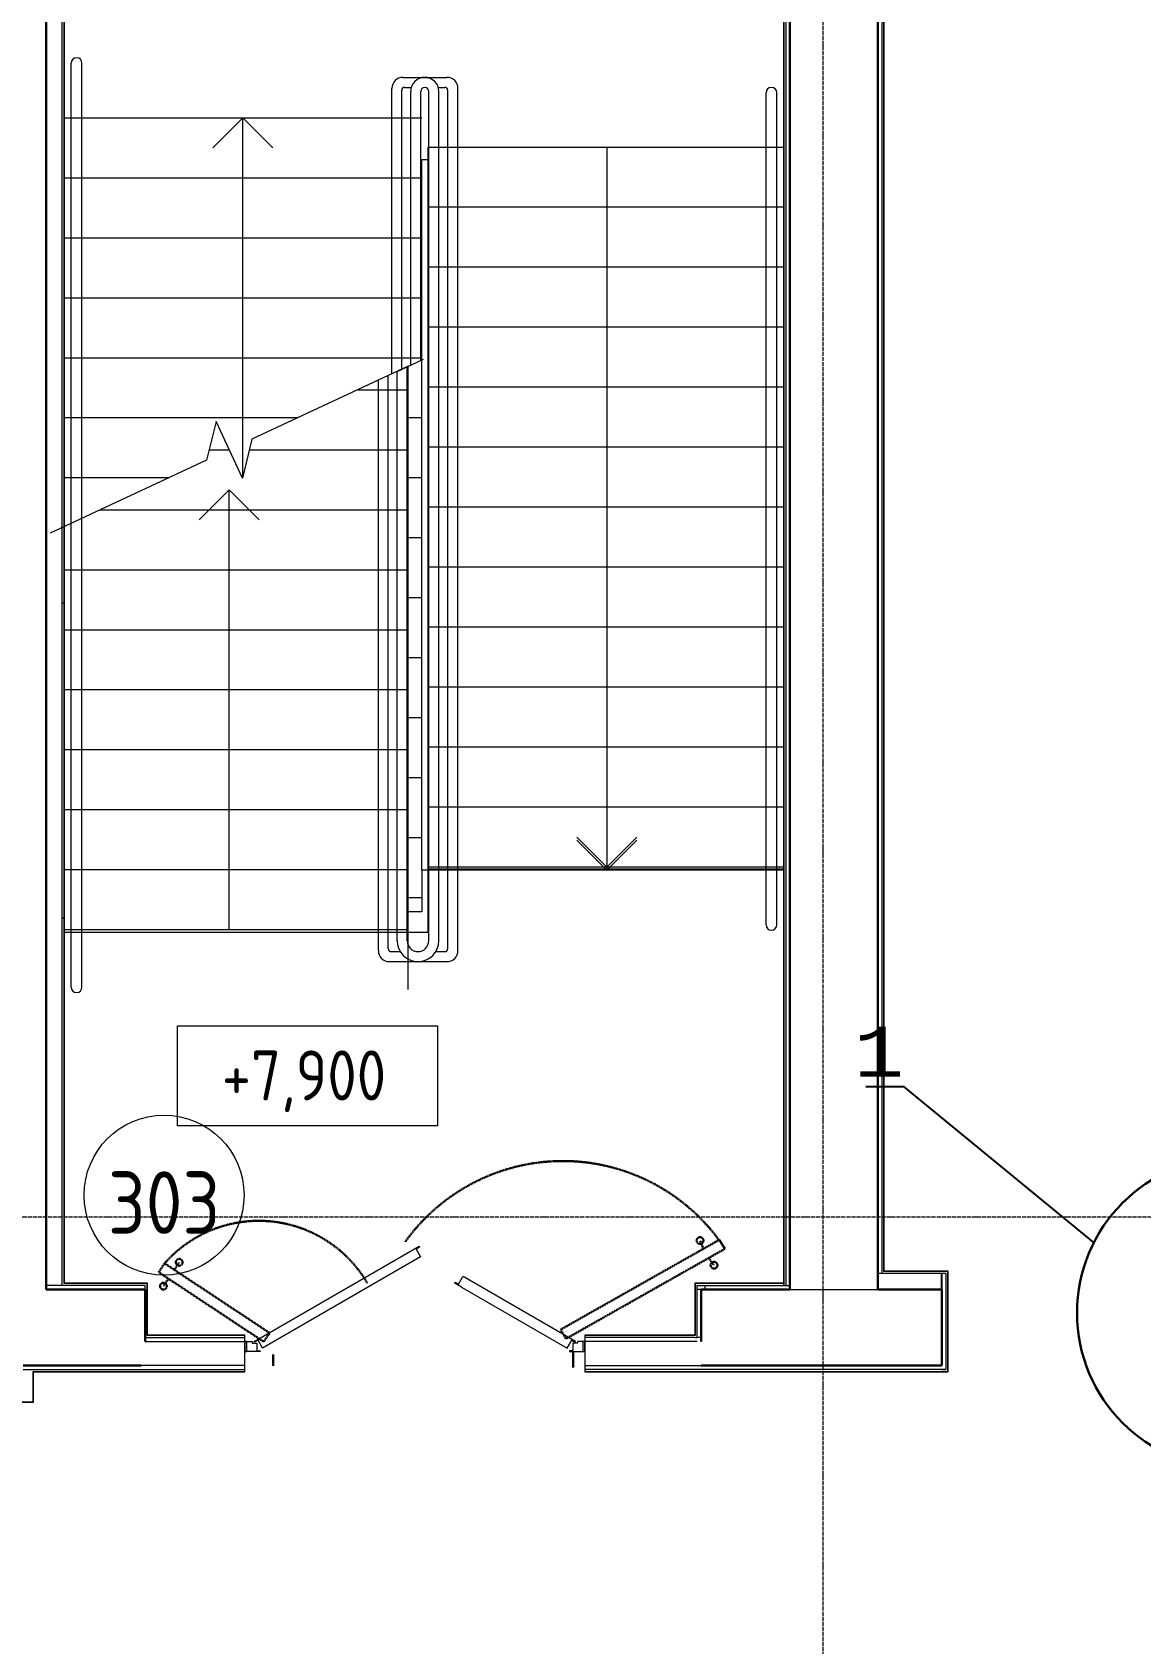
# Model space of a CAD drawing. Header units: millimetres. Extents: x -42533 to 645315, y 3457 to 82611.
# Drawn here: x 322441 to 327985, y 37286 to 45345 of the extents above; entities that cross this region are included whole.
import ezdxf
from ezdxf import colors
from ezdxf.entities.mleader import LeaderData, LeaderLine
from ezdxf.math import Vec2, Vec3

# ---------------------------------------------------------------- set-up
doc = ezdxf.new("R2010")
doc.units = ezdxf.units.MM
doc.linetypes.add('ADSK_Линия сетки', pattern=[25, 20, -2.5, 0, -2.5])
doc.linetypes.add('ADSK_Штриховая_ш3 п1_5', pattern=[4.5, 3, -1.5])
for name, color, linetype, lineweight in [('Аннотация', 7, 'Continuous', 18), ('Двери', 7, 'Continuous', 9), ('Лестницы', 7, 'Continuous', 9), ('Оси', 253, 'Continuous', 9), ('Отметки', 7, 'Continuous', 9), ('Перекрытие', 7, 'Continuous', 18), ('Стены несущие', 7, 'Continuous', 30), ('Стены отделка', 7, 'Continuous', 30), ('Стены перегородки', 7, 'Continuous', 30), ('Стены штриховка', 7, 'Continuous', 9), ('Стрелки вверх', 7, 'Continuous', 18), ('ШТРИХОВКА', 252, 'Continuous', 15)]:
    doc.layers.add(name, color=color, linetype=linetype, lineweight=lineweight)
doc.layers.add('Линии', color=7, linetype='Continuous', lineweight=9, true_color=0x00a600)
doc.layers.add('ЭОМ_Лотки рабочие', color=5, linetype='Continuous')
doc.styles.add('GOST Common', font='GOST_Common.ttf', dxfattribs={"width": 0.9, "height": 350})
doc.styles.add('GOST Common_1', font='GOST_Common.ttf', dxfattribs={"width": 0.9, "height": 250})
doc.styles.get("Standard").update_dxf_attribs({"font": 'arial.ttf'})

# ---------------------------------------------------------------- blocks, each defined once
blk = doc.blocks.new('План 3 этажа')
at = {"layer": 'Аннотация', "color": 8, "lineweight": 20}
for p, q in [((43129.012, 13559.881), (43129.012, 14059.881)), ((43129.012, 14059.881), (44429.012, 14059.881)), ((44429.012, 14059.881), (44429.012, 13559.881)), ((44429.012, 13559.881), (43129.012, 13559.881))]:
    blk.add_line(p, q, dxfattribs=at)
at = {"layer": 'Двери', "color": 8}
for p, q in [((43511.843, 12480.838), (44337.165, 12957.338)), ((44344.594, 12904.47), (43553.913, 12447.97)), ((44339.415, 12953.441), (44322.094, 12943.441)), ((44322.094, 12943.441), (44344.594, 12904.47)), ((44337.165, 12957.338), (44339.415, 12953.441)), ((44514.856, 12772.97), (44517.356, 12777.3)), ((44549.497, 12752.97), (44514.856, 12772.97)), ((44517.356, 12777.3), (44534.676, 12767.3)), ((44534.676, 12767.3), (44554.676, 12801.941)), ((44549.497, 12752.97), (45077.772, 12447.97)), ((44556.926, 12805.838), (44554.676, 12801.941)), ((45119.843, 12480.838), (44556.926, 12805.838)), ((43465.843, 12430.838), (43465.843, 12480.838)), ((43465.843, 12480.838), (43502.014, 12480.838)), ((43475.843, 12480.838), (43465.843, 12480.838)), ((43465.843, 12480.838), (43465.843, 12430.838)), ((43542.014, 12430.838), (43465.843, 12430.838)), ((43465.843, 12430.838), (43475.843, 12430.838)), ((43475.843, 12430.838), (43475.843, 12480.838)), ((43502.014, 12480.838), (43502.014, 12475.389)), ((43504.537, 12472.866), (43525.843, 12472.866)), ((43514.093, 12476.941), (43511.843, 12480.838)), ((43531.413, 12486.941), (43514.093, 12476.941)), ((43525.843, 12472.866), (43525.843, 12437.339)), ((43528.344, 12434.838), (43542.014, 12434.838)), ((43553.913, 12447.97), (43531.413, 12486.941)), ((43542.014, 12434.838), (43542.014, 12430.838)), ((45077.772, 12447.97), (45100.272, 12486.941)), ((45089.672, 12434.838), (45089.672, 12430.838)), ((45103.342, 12434.838), (45089.672, 12434.838)), ((45089.672, 12430.838), (45165.843, 12430.838)), ((45100.272, 12486.941), (45117.593, 12476.941)), ((45105.843, 12472.866), (45105.843, 12437.339)), ((45127.149, 12472.866), (45105.843, 12472.866)), ((45117.593, 12476.941), (45119.843, 12480.838)), ((45129.672, 12480.838), (45129.672, 12475.389)), ((45165.843, 12480.838), (45129.672, 12480.838)), ((45165.843, 12480.838), (45155.843, 12480.838)), ((45155.843, 12480.838), (45155.843, 12430.838)), ((45155.843, 12430.838), (45165.843, 12430.838)), ((45165.843, 12430.838), (45165.843, 12480.838)), ((45165.843, 12430.838), (45165.843, 12480.838))]:
    blk.add_line(p, q, dxfattribs=at)
for centre, radius, start, end in [((43504.537, 12475.389), 2.523, 180, 270), ((43528.344, 12437.339), 2.501, 180, 270), ((45103.342, 12437.339), 2.501, 270, 0), ((45127.149, 12475.389), 2.523, 270, 0)]:
    blk.add_arc(centre, radius, start, end, dxfattribs=at)
at = {"layer": 'Лестницы', "color": 8}
for p, q in [((42564.343, 18601.221), (44349.919, 18601.221)), ((42564.343, 18601.221), (44349.919, 18601.221)), ((44349.919, 18393.163), (44380.531, 18393.163)), ((44349.919, 18301.221), (44349.919, 18393.163)), ((46157.94, 18453.163), (44380.531, 18453.163)), ((44380.531, 18453.163), (44380.531, 18153.163)), ((46157.94, 18453.163), (44380.531, 18453.163)), ((42564.343, 18301.221), (44349.919, 18301.221)), ((42564.343, 18301.221), (44349.919, 18301.221)), ((44349.919, 18001.221), (44349.919, 18301.221)), ((44380.531, 18153.163), (44380.531, 17853.163)), ((46157.94, 18153.163), (44380.531, 18153.163)), ((46157.94, 18153.163), (44380.531, 18153.163)), ((42564.343, 18001.221), (44349.919, 18001.221)), ((42564.343, 18001.221), (44349.919, 18001.221)), ((44349.919, 17701.221), (44349.919, 18001.221)), ((44380.531, 17853.163), (44380.531, 17553.163)), ((46157.94, 17853.163), (44380.531, 17853.163)), ((46157.94, 17853.163), (44380.531, 17853.163)), ((42564.343, 17701.221), (44349.919, 17701.221)), ((42564.343, 17701.221), (44349.919, 17701.221)), ((44349.919, 17401.221), (44349.919, 17701.221)), ((44380.531, 17553.163), (44380.531, 17253.163)), ((46157.94, 17553.163), (44380.531, 17553.163)), ((46157.94, 17553.163), (44380.531, 17553.163)), ((42564.343, 17401.221), (44349.919, 17401.221)), ((42564.343, 17401.221), (44349.919, 17401.221)), ((44282.343, 17358.222), (43500.631, 16993.704)), ((44282.343, 17240.877), (44282.343, 17358.222)), ((44349.919, 17101.221), (44349.919, 17401.221)), ((44380.531, 17253.163), (44380.531, 16953.163)), ((46157.94, 17253.163), (44380.531, 17253.163)), ((46157.94, 17253.163), (44380.531, 17253.163)), ((44030.695, 17240.877), (44282.343, 17240.877)), ((44030.695, 17240.877), (44282.343, 17240.877)), ((44282.343, 16940.877), (44282.343, 17240.877)), ((42564.343, 17101.221), (43731.201, 17101.221)), ((42564.343, 17101.221), (43731.201, 17101.221)), ((44282.343, 17101.221), (44349.919, 17101.221)), ((44282.343, 17101.221), (44349.919, 17101.221)), ((44349.919, 16801.221), (44349.919, 17101.221)), ((43321.309, 17082.488), (43274.054, 16888.05)), ((43453.377, 16799.266), (43321.309, 17082.488)), ((43286.893, 16940.877), (43387.343, 16940.877)), ((43286.893, 16940.877), (43387.343, 16940.877)), ((43500.631, 16993.704), (43453.377, 16799.266)), ((43487.792, 16940.877), (44282.343, 16940.877)), ((43487.792, 16940.877), (44282.343, 16940.877)), ((44282.343, 16640.877), (44282.343, 16940.877)), ((44380.531, 16953.163), (44380.531, 16653.163)), ((46157.94, 16953.163), (44380.531, 16953.163)), ((46157.94, 16953.163), (44380.531, 16953.163)), ((43274.054, 16888.05), (42492.343, 16523.532)), ((42564.343, 16801.221), (43087.849, 16801.221)), ((42564.343, 16801.221), (43087.849, 16801.221)), ((43452.466, 16801.221), (43453.852, 16801.221)), ((43452.466, 16801.221), (43453.852, 16801.221)), ((44282.343, 16801.221), (44349.919, 16801.221)), ((44282.343, 16801.221), (44349.919, 16801.221)), ((44349.919, 16501.221), (44349.919, 16801.221)), ((42743.991, 16640.877), (44282.343, 16640.877)), ((42743.991, 16640.877), (44282.343, 16640.877)), ((44282.343, 16340.877), (44282.343, 16640.877)), ((44380.531, 16653.163), (44380.531, 16353.163)), ((46157.94, 16653.163), (44380.531, 16653.163)), ((46157.94, 16653.163), (44380.531, 16653.163)), ((44282.343, 16501.221), (44349.919, 16501.221)), ((44282.343, 16501.221), (44349.919, 16501.221)), ((44349.919, 16201.221), (44349.919, 16501.221)), ((42564.26, 16340.877), (44282.343, 16340.877)), ((42564.26, 16340.877), (44282.343, 16340.877)), ((44282.343, 16040.877), (44282.343, 16340.877)), ((44380.531, 16353.163), (44380.531, 16053.163)), ((46157.94, 16353.163), (44380.531, 16353.163)), ((46157.94, 16353.163), (44380.531, 16353.163)), ((44282.343, 16201.221), (44349.919, 16201.221)), ((44282.343, 16201.221), (44349.919, 16201.221)), ((44349.919, 15901.221), (44349.919, 16201.221)), ((42564.343, 16040.877), (44282.343, 16040.877)), ((42564.343, 16040.877), (44282.343, 16040.877)), ((44282.343, 15740.877), (44282.343, 16040.877)), ((44380.531, 16053.163), (44380.531, 15753.163)), ((46157.94, 16053.163), (44380.531, 16053.163)), ((46157.94, 16053.163), (44380.531, 16053.163)), ((44282.343, 15901.221), (44349.919, 15901.221)), ((44282.343, 15901.221), (44349.919, 15901.221)), ((44349.919, 15601.221), (44349.919, 15901.221)), ((42564.343, 15740.877), (44282.343, 15740.877)), ((42564.343, 15740.877), (44282.343, 15740.877)), ((44282.343, 15440.877), (44282.343, 15740.877)), ((44380.531, 15753.163), (44380.531, 15453.163)), ((46157.94, 15753.163), (44380.531, 15753.163)), ((46157.94, 15753.163), (44380.531, 15753.163)), ((44282.343, 15601.221), (44349.919, 15601.221)), ((44282.343, 15601.221), (44349.919, 15601.221)), ((44349.919, 15301.221), (44349.919, 15601.221)), ((42564.343, 15440.877), (44282.343, 15440.877)), ((42564.343, 15440.877), (44282.343, 15440.877)), ((44282.343, 15140.877), (44282.343, 15440.877)), ((44380.531, 15453.163), (44380.531, 15153.163)), ((46157.94, 15453.163), (44380.531, 15453.163)), ((46157.94, 15453.163), (44380.531, 15453.163)), ((44282.343, 15301.221), (44349.919, 15301.221)), ((44282.343, 15301.221), (44349.919, 15301.221)), ((44349.919, 15001.221), (44349.919, 15301.221)), ((44380.531, 15153.163), (44380.531, 14853.163)), ((46157.94, 15153.163), (44380.531, 15153.163)), ((46157.94, 15153.163), (44380.531, 15153.163)), ((42564.343, 15140.877), (44282.343, 15140.877)), ((42564.343, 15140.877), (44282.343, 15140.877)), ((44282.343, 14840.877), (44282.343, 15140.877)), ((44282.343, 15001.221), (44349.919, 15001.221)), ((44282.343, 15001.221), (44349.919, 15001.221)), ((44349.919, 14838.163), (44349.919, 15001.221)), ((42564.343, 14840.877), (44282.343, 14840.877)), ((42564.343, 14840.877), (44282.343, 14840.877)), ((44282.343, 14540.877), (44282.343, 14840.877)), ((44380.531, 14853.163), (44380.531, 14843.163)), ((46157.94, 14853.163), (44380.531, 14853.163)), ((46157.94, 14838.163), (44380.531, 14838.163)), ((44282.343, 14701.221), (44349.919, 14701.221)), ((44282.343, 14701.221), (44349.919, 14701.221)), ((42564.343, 14540.877), (44282.343, 14540.877)), ((42564.343, 14540.877), (44282.343, 14540.877)), ((44282.343, 14240.877), (44282.343, 14540.877))]:
    blk.add_line(p, q, dxfattribs=at)
at = {"layer": 'Линии', "color": 8}
for p, q in [((42597.343, 14252.672), (42597.343, 18874.426)), ((42650.932, 14252.672), (42650.932, 18874.426)), ((44255.932, 18803.161), (44475.932, 18803.161)), ((44200.932, 17320.505), (44200.932, 18748.161)), ((44249.919, 17343.09), (44249.919, 18738.161)), ((44264.919, 18753.161), (44297.915, 18753.161)), ((44432.535, 18753.161), (44465.531, 18753.161)), ((44480.531, 14445.877), (44480.531, 18738.161)), ((44530.932, 14435.877), (44530.932, 18748.161)), ((46071.941, 14564.958), (46071.941, 18726.369)), ((46125.531, 14564.958), (46125.531, 18726.369)), ((44227.343, 17332.562), (44358.757, 17393.842)), ((44133.356, 14435.877), (44133.356, 17288.394)), ((44182.343, 14445.877), (44182.343, 17311.497)), ((44197.343, 14430.877), (44242.502, 14430.877)), ((44420.372, 14430.877), (44465.531, 14430.877)), ((44188.356, 14380.877), (44475.932, 14380.877))]:
    blk.add_line(p, q, dxfattribs=at)
at = {"layer": 'Линии', "color": 8, "lineweight": 18}
for p, q in [((44294.919, 17364.074), (44294.919, 18732.855)), ((44344.919, 17387.389), (44344.919, 18732.855)), ((44385.531, 14484.971), (44385.531, 18732.855)), ((44435.531, 14484.971), (44435.531, 18732.855)), ((44227.343, 14484.971), (44227.343, 17332.562)), ((44277.343, 14484.971), (44277.343, 17354.971))]:
    blk.add_line(p, q, dxfattribs=at)
at = {"layer": 'Линии', "color": 8, "linetype": 'ADSK_Штриховая_ш3 п1_5', "lineweight": 30}
for p, q in [((45044.921, 12540.513), (45838.929, 12989.904)), ((45759.366, 12944.297), (45741.827, 12985.738)), ((45838.929, 12989.904), (45865.666, 12944.137)), ((45865.666, 12944.137), (45071.027, 12494.388)), ((45785.225, 12898.609), (45811.725, 12862.239)), ((43063.905, 12871.467), (43034.65, 12827.272)), ((43034.65, 12827.272), (43560.03, 12479.493)), ((43589.89, 12523.287), (43063.905, 12871.467)), ((43112.616, 12839.223), (43137.455, 12876.746)), ((43083.361, 12795.028), (43058.522, 12757.504)), ((43560.03, 12479.493), (43589.89, 12523.287)), ((45071.027, 12494.388), (45044.921, 12540.513)), ((43607.113, 12415.073), (43607.113, 12359.558)), ((45107.113, 12429.558), (45107.113, 12349.558))]:
    blk.add_line(p, q, dxfattribs=at)
at = {"layer": 'Линии', "color": 8}
blk.add_circle((43061.498, 13212.607), 400, dxfattribs=at)
at = {"layer": 'Линии', "color": 8, "linetype": 'ADSK_Штриховая_ш3 п1_5', "lineweight": 30}
for centre in [(45741.827, 12985.738), (43137.455, 12876.746), (45811.725, 12862.239), (43058.522, 12757.504)]:
    blk.add_circle(centre, 17, dxfattribs=at)
at = {"layer": 'Линии', "color": 8}
for centre, radius, start, end in [((42624.137, 18874.426), 26.795, 0, 180), ((44255.932, 18748.161), 55, 90, 180), ((44365.225, 18732.855), 70.306, 0, 180), ((44475.932, 18748.161), 55, 0, 90), ((44264.919, 18738.161), 15, 90, 180), ((44365.225, 18732.855), 20.306, 0, 180), ((44465.531, 18738.161), 15, 0, 90), ((46098.736, 18726.369), 26.795, 0, 180), ((46098.736, 14564.958), 26.795, 180, 0), ((44188.356, 14435.877), 55, 180, 270), ((44197.343, 14445.877), 15, 180, 270), ((44331.437, 14484.971), 104.094, 180, 0), ((44331.437, 14484.971), 54.094, 180, 0), ((44465.531, 14445.877), 15, 270, 0), ((44475.932, 14435.877), 55, 270, 0), ((42624.137, 14252.672), 26.795, 180, 0)]:
    blk.add_arc(centre, radius, start, end, dxfattribs=at)
at = {"layer": 'Линии', "color": 8, "linetype": 'ADSK_Штриховая_ш3 п1_5', "lineweight": 30}
for centre, radius, start, end in [((45055.4, 12413.376), 970.087, 33.5518027, 144.3447713), ((43535.337, 12456.014), 628.37, 30.2405099, 138.6116452)]:
    blk.add_arc(centre, radius, start, end, dxfattribs=at)
at = {"layer": 'Оси', "color": 8, "linetype": 'ADSK_Линия сетки'}
for p, q in [((46356.908, -3523.688), (46356.908, 42848.902)), ((-10051.774, 13103.902), (56512.196, 13103.902))]:
    blk.add_line(p, q, dxfattribs=at)
at = {"layer": 'Перекрытие', "color": 8}
for p, q in [((44380.531, 14838.163), (44349.919, 14838.163)), ((44349.919, 14838.163), (44349.919, 14630.22)), ((46157.94, 14843.163), (44380.531, 14843.163)), ((44380.531, 14843.163), (44380.531, 14525.877)), ((44349.919, 14630.22), (44282.343, 14630.22)), ((44380.531, 14525.877), (42564.343, 14525.877)), ((46951.276, 12820.838), (46951.276, 12740.838))]:
    blk.add_line(p, q, dxfattribs=at)
at = {"layer": 'Стены несущие', "color": 8}
for p, q in [((42472.343, 12740.838), (42472.343, 20250.22)), ((46190.531, 20250.22), (46190.531, 12740.838)), ((46630.531, 12740.838), (46630.531, 20244.474)), ((42967.343, 12740.838), (42472.343, 12740.838)), ((42967.343, 12480.838), (42967.343, 12740.838)), ((46190.531, 12740.838), (45747.343, 12740.838)), ((45747.343, 12480.838), (45747.343, 12740.838)), ((46951.276, 12740.838), (46630.531, 12740.838)), ((46951.276, 12360.838), (46951.276, 12740.838)), ((42357.343, 12360.838), (42947.343, 12360.838)), ((42947.343, 12360.838), (42947.343, 12364.518)), ((45747.343, 12363.233), (45747.343, 12360.838)), ((45747.343, 12360.838), (46951.276, 12360.838))]:
    blk.add_line(p, q, dxfattribs=at)
at = {"layer": 'Стены отделка', "color": 8, "lineweight": 9}
for p, q in [((42552.343, 12760.838), (42552.343, 20250.22)), ((46170.531, 20250.22), (46170.531, 12760.838)), ((42564.343, 12772.838), (42564.343, 20198.22)), ((46650.531, 20204.482), (46650.531, 12820.838)), ((46662.531, 12832.838), (46662.531, 20192.474)), ((46158.531, 20028.72), (46158.531, 12772.838)), ((42552.343, 16175.105), (42564.343, 16175.105)), ((42564.343, 14598.425), (42552.343, 14598.425)), ((46971.398, 12820.838), (46630.531, 12820.838)), ((46981.398, 12832.838), (46662.531, 12832.838)), ((46948.982, 12740.838), (46948.982, 12820.838)), ((46951.398, 12820.838), (46951.398, 12360.838)), ((46971.398, 12820.838), (46971.398, 12340.838)), ((46983.398, 12330.838), (46983.398, 12830.838)), ((42967.343, 12760.838), (42472.343, 12760.838)), ((42977.343, 12772.838), (42564.343, 12772.838)), ((42967.343, 12740.838), (42967.343, 12760.838)), ((42979.343, 12512.838), (42979.343, 12770.838)), ((45715.343, 12770.838), (45715.343, 12512.838)), ((46158.531, 12772.838), (45717.343, 12772.838)), ((45727.343, 12760.838), (46190.531, 12760.838)), ((45727.343, 12500.838), (45727.343, 12760.838)), ((45747.343, 12740.838), (45727.343, 12740.838)), ((45765.739, 12760.838), (45765.739, 12740.838)), ((43465.843, 12512.838), (42979.343, 12512.838)), ((43424.81, 12500.838), (43465.843, 12500.838)), ((43465.843, 12480.838), (43465.843, 12512.838)), ((45165.843, 12512.838), (45165.843, 12480.838)), ((45715.343, 12512.838), (45165.843, 12512.838)), ((45747.343, 12500.838), (45727.343, 12500.838)), ((42357.343, 12340.838), (43424.81, 12340.838)), ((43465.843, 12360.838), (43465.843, 12360.838)), ((43465.843, 12328.838), (43465.843, 12360.838)), ((45165.843, 12360.838), (45165.843, 12328.838)), ((46971.398, 12340.838), (45165.843, 12340.838)), ((46951.398, 12360.838), (46951.276, 12360.838)), ((46951.398, 12340.933), (46971.398, 12340.933)), ((42409.343, 12179.518), (42409.343, 12328.838)), ((42409.343, 12328.838), (43465.843, 12328.838)), ((45165.843, 12328.838), (46981.398, 12328.838)), ((41947.343, 12177.518), (42407.343, 12177.518))]:
    blk.add_line(p, q, dxfattribs=at)
at = {"layer": 'Стены перегородки', "color": 8, "lineweight": 18}
for p, q in [((42967.343, 12480.838), (43465.843, 12480.838)), ((43465.843, 12360.838), (43465.843, 12480.838)), ((45165.843, 12480.838), (45165.843, 12360.838)), ((45727.343, 12480.838), (45165.843, 12480.838)), ((43465.843, 12360.838), (42947.343, 12360.838)), ((45165.843, 12360.838), (45747.343, 12360.838))]:
    blk.add_line(p, q, dxfattribs=at)
at = {"layer": 'Стены штриховка', "color": 8}
for p, q in [((42562.343, 12770.838), (42562.343, 20200.22)), ((46660.531, 12830.838), (46660.531, 20194.474)), ((46160.531, 20030.72), (46160.531, 12760.838)), ((46983.398, 12830.838), (46660.531, 12830.838)), ((46981.398, 12328.838), (46981.398, 12832.838)), ((46983.398, 12832.838), (46981.398, 12832.838)), ((46983.398, 12830.838), (46983.398, 12832.838)), ((42979.343, 12770.838), (42562.343, 12770.838)), ((42977.343, 12510.838), (42977.343, 12772.838)), ((42979.343, 12772.838), (42977.343, 12772.838)), ((42979.343, 12770.838), (42979.343, 12772.838)), ((45717.343, 12772.838), (45715.343, 12772.838)), ((45715.343, 12772.838), (45715.343, 12770.838)), ((46158.531, 12770.838), (45715.343, 12770.838)), ((45717.343, 12772.838), (45717.343, 12510.838)), ((46158.531, 12770.838), (46158.531, 12760.838)), ((46190.531, 12740.838), (46630.531, 12740.838)), ((42967.343, 12500.838), (43424.81, 12500.838)), ((43465.843, 12510.838), (42977.343, 12510.838)), ((45717.343, 12510.838), (45165.843, 12510.838)), ((45715.343, 12500.838), (45165.843, 12500.838)), ((45717.343, 12500.838), (45727.343, 12500.838)), ((43424.81, 12340.838), (43465.843, 12340.838)), ((42407.343, 12177.518), (42407.343, 12330.838)), ((42407.343, 12330.838), (43465.843, 12330.838)), ((45165.843, 12330.838), (46983.398, 12330.838)), ((46981.398, 12328.838), (46983.398, 12328.838)), ((46983.398, 12328.838), (46983.398, 12330.838)), ((41945.343, 12179.518), (42409.343, 12179.518)), ((42407.343, 12177.518), (42409.343, 12177.518)), ((42409.343, 12177.518), (42409.343, 12179.518))]:
    blk.add_line(p, q, dxfattribs=at)
at = {"layer": 'Стрелки вверх', "color": 8}
for p, q in [((43454.919, 18601.221), (43304.919, 18451.221)), ((43454.919, 18301.221), (43454.919, 18601.221)), ((43454.919, 18601.221), (43604.919, 18451.221)), ((45275.531, 18453.163), (45275.531, 18153.163)), ((43454.919, 18001.221), (43454.919, 18301.221)), ((45275.531, 18153.163), (45275.531, 17853.163)), ((43454.919, 17701.221), (43454.919, 18001.221)), ((45275.531, 17853.163), (45275.531, 17553.163)), ((43454.919, 17401.221), (43454.919, 17701.221)), ((45275.531, 17553.163), (45275.531, 17253.163)), ((43454.919, 17101.221), (43454.919, 17401.221)), ((45275.531, 17253.163), (45275.531, 16953.163)), ((43454.919, 16805.611), (43454.919, 17101.221)), ((45275.531, 16953.163), (45275.531, 16653.163)), ((43387.343, 16740.877), (43237.343, 16590.877)), ((43387.343, 16640.877), (43387.343, 16740.877)), ((43387.343, 16740.877), (43537.343, 16590.877)), ((43387.343, 16340.877), (43387.343, 16640.877)), ((45275.531, 16653.163), (45275.531, 16353.163)), ((43387.343, 16040.877), (43387.343, 16340.877)), ((45275.531, 16353.163), (45275.531, 16053.163)), ((43387.343, 15740.877), (43387.343, 16040.877)), ((45275.531, 16053.163), (45275.531, 15753.163)), ((43387.343, 15440.877), (43387.343, 15740.877)), ((45275.531, 15753.163), (45275.531, 15453.163)), ((43387.343, 15140.877), (43387.343, 15440.877)), ((45275.531, 15453.163), (45275.531, 15153.163)), ((45275.531, 15153.163), (45275.531, 14853.163)), ((43387.343, 14840.877), (43387.343, 15140.877)), ((45275.531, 14853.163), (45125.531, 15003.163)), ((45275.531, 14853.163), (45425.531, 15003.163)), ((45275.531, 14838.163), (45125.531, 14988.163)), ((45275.531, 14838.163), (45425.531, 14988.163)), ((43387.343, 14540.877), (43387.343, 14840.877)), ((45275.531, 14853.163), (45275.531, 14843.163))]:
    blk.add_line(p, q, dxfattribs=at)
at = {"layer": 'Аннотация', "color": 8, "lineweight": 9, "insert": (43061.498, 13175.659), "char_height": 312.5, "width": 520.21112, "attachment_point": 5, "line_spacing_factor": 1.022766, "style": 'GOST Common'}
blk.add_mtext('303', dxfattribs=at)
at = {"layer": 'Отметки', "color": 8, "lineweight": 20, "insert": (43350.336, 13936.588), "char_height": 250, "width": 1028.82257, "attachment_point": 1, "line_spacing_factor": 1.022761, "style": 'GOST Common_1'}
blk.add_mtext('+7,900', dxfattribs=at)

msp = doc.modelspace()

# ---------------------------------------------------------------- linework, layer by layer
at = {"layer": 'ЭОМ_Лотки рабочие', "color": 7, "lineweight": 30}
msp.add_circle((328444.3, 38940.2), 777.9, dxfattribs=at)

# ---------------------------------------------------------------- block references
at = {"layer": 'ШТРИХОВКА'}
msp.add_blockref('План 3 этажа', (280039.2, 26316.4), dxfattribs=at)

# ---------------------------------------------------------------- leaders
at = {"layer": 'ЭОМ_Лотки рабочие', "color": 7}
ml = msp.add_multileader_mtext('Standard', dxfattribs=at)
ml.set_content('{\\fISOCTEUR|b0|i0|c204|p49;1}', color=7)
ml.set_leader_properties()
ml.build(insert=Vec2(0, 0))
ml.multileader.update_dxf_attribs({"text_right_attachment_type": 6, "dogleg_length": 0.36, "arrow_head_size": 0.18})
ctx = ml.context
ctx.base_point, ctx.char_height, ctx.arrow_head_size, ctx.landing_gap_size, ctx.plane_origin = Vec3(326726.3, 40246.5), 250, 0.18, 0.09, Vec3(328169.7, 39668)
ctx.right_attachment, ctx.text_align_type = 6, 2
notes = []
notes.append((ctx, [(0, (1, 1, 0), (326801.8, 40071.5), (-1, 0), 0.36, [(0, [(327750.7, 39292.5)], 0, [])])]))
ctx.mtext.insert, ctx.mtext.alignment, ctx.mtext.flow_direction = Vec3(326801.4, 40371.5), 3, 5
for ctx, leaders in notes:
    for number, flags, end, landing, length, lines in leaders:
        leader = LeaderData()
        leader.index, (leader.has_last_leader_line, leader.has_dogleg_vector, leader.attachment_direction) = number, flags
        leader.last_leader_point, leader.dogleg_vector, leader.dogleg_length = Vec3(end), Vec3(landing), length
        for number, points, colour, breaks in lines:
            line = LeaderLine()
            line.index, line.vertices, line.color, line.breaks = number, Vec3.list(points), colors.encode_raw_color(colour), breaks
            leader.lines.append(line)
        ctx.leaders.append(leader)

doc.saveas('drawing.dxf')
